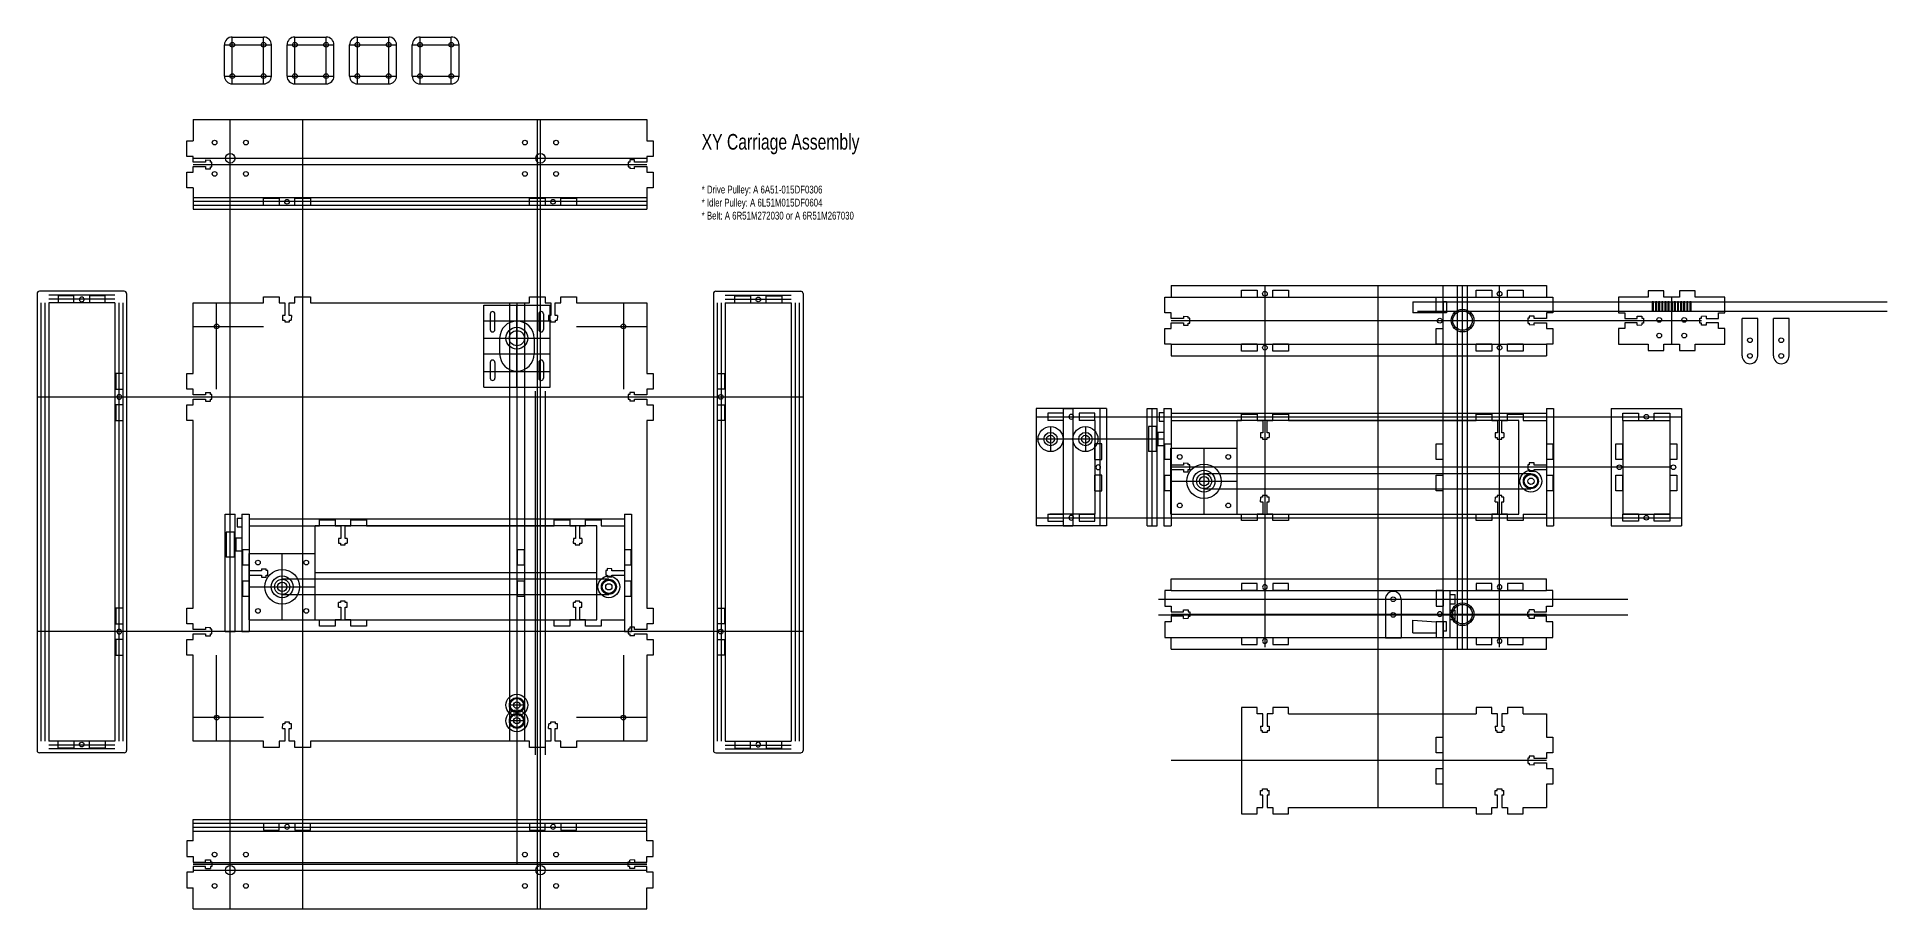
# Model space of a CAD drawing. Header units: millimetres. Extents: x -245 to 938, y -252 to 305.
import ezdxf

# ---------------------------------------------------------------- set-up
doc = ezdxf.new("R2010")
doc.units = ezdxf.units.MM
doc.layers.get('0').update_dxf_attribs({"linetype": 'CONTINUOUS', "lineweight": 0, "true_color": 0x000000})
for name, color, linetype, lineweight, true_color in [('Base Plate', 7, 'CONTINUOUS', 0, 0x000000), ('Covers', 7, 'CONTINUOUS', 0, 0x000000), ('Drawings', 5, 'CONTINUOUS', 0, 0x0000ff), ('Drawings - M5 Nut', 7, 'CONTINUOUS', 0, 0x000000), ('Notes', 7, 'CONTINUOUS', 0, 0x000000), ('Pulleys', 1, 'CONTINUOUS', 0, 0xff0000), ('Y Drawing', 6, 'CONTINUOUS', 0, 0xff00ff), ('Y Stage', 7, 'CONTINUOUS', 0, 0x000000), ('Y Travel', 3, 'CONTINUOUS', 0, 0x00ff00)]:
    doc.layers.add(name, color=color, linetype=linetype, lineweight=lineweight, true_color=true_color)
doc.styles.get("Standard").update_dxf_attribs({"font": 'txt', "width": 0.75})

# ---------------------------------------------------------------- blocks, each defined once
blk = doc.blocks.new('tgrips')
for p, q in [((-15, 0), (-15, 4)), ((-15, 4), (-5, 4)), ((-5, 4), (-5, 0)), ((-5, 0), (-1.4, 0)), ((-1.4, 0), (-1.4, -8)), ((1.4, 0), (5, 0)), ((1.4, -8), (1.4, 0)), ((5, 0), (5, 4)), ((5, 4), (15, 4)), ((15, 4), (15, 0)), ((-2.8, -8), (-2.8, -11)), ((-1.4, -8), (-2.8, -8)), ((-2.8, -11), (-1.5, -11)), ((-1.5, -11), (-1.5, -12)), ((2.8, -8), (1.4, -8)), ((1.5, -11), (2.7, -11)), ((1.5, -12), (1.5, -11)), ((2.8, -8), (2.7, -11)), ((-1.5, -12), (1.5, -12))]:
    blk.add_line(p, q)
blk = doc.blocks.new('tcutout')
for p, q in [((-15, 4.5), (-5, 4.5)), ((-15, 0), (-15, 4.5)), ((-15, 0), (-5, 0)), ((-5, 4.5), (-5, 0)), ((5, 4.5), (15, 4.5)), ((5, 0), (5, 4.5)), ((5, 0), (15, 0)), ((15, 4.5), (15, 0))]:
    blk.add_line(p, q)
blk.add_circle((0, 2.25), 1.5)
blk = doc.blocks.new('NEMA 17')
for centre in [(-15.495, 15.495), (15.495, 15.495), (-15.495, -15.495), (15.495, -15.495)]:
    blk.add_circle(centre, 1.5)
at = {"layer": 'Drawings'}
for p, q in [((-21.15, 21.15), (21.15, 21.15)), ((-21.15, -21.15), (-21.15, 21.15)), ((0, -21.15), (0, 21.15)), ((21.15, -21.15), (21.15, 21.15)), ((-21.15, 0), (21.15, 0)), ((-21.15, -21.15), (21.15, -21.15))]:
    blk.add_line(p, q, dxfattribs=at)
for radius in [11, 3]:
    blk.add_circle((0, 0), radius, dxfattribs=at)

msp = doc.modelspace()

# ---------------------------------------------------------------- linework, layer by layer
for p, q in [((787.6, 135.7), (787.6, 129.7)), ((788.4, 135.7), (787.6, 135.7)), ((788.4, 129.7), (788.4, 135.7)), ((789.6, 135.7), (789.6, 129.7)), ((790.4, 135.7), (789.6, 135.7)), ((790.4, 129.7), (790.4, 135.7)), ((791.6, 135.7), (791.6, 129.7)), ((792.4, 135.7), (791.6, 135.7)), ((792.4, 129.7), (792.4, 135.7)), ((794.4, 135.7), (793.6, 135.7)), ((793.6, 135.7), (793.6, 129.7)), ((794.4, 129.7), (794.4, 135.7)), ((795.6, 135.7), (795.6, 129.7)), ((796.4, 135.7), (795.6, 135.7)), ((796.4, 129.7), (796.4, 135.7)), ((797.6, 135.7), (797.6, 129.7)), ((798.4, 135.7), (797.6, 135.7)), ((798.4, 129.7), (798.4, 135.7)), ((799.6, 135.7), (799.6, 129.7)), ((800.4, 135.7), (799.6, 135.7)), ((800.4, 129.7), (800.4, 135.7)), ((802.4, 135.7), (801.6, 135.7)), ((801.6, 135.7), (801.6, 129.7)), ((802.4, 129.7), (802.4, 135.7)), ((803.6, 135.7), (803.6, 129.7)), ((804.4, 135.7), (803.6, 135.7)), ((804.4, 129.7), (804.4, 135.7)), ((805.6, 135.7), (805.6, 129.7)), ((806.4, 135.7), (805.6, 135.7)), ((806.4, 129.7), (806.4, 135.7)), ((807.6, 135.7), (807.6, 129.7)), ((808.4, 135.7), (807.6, 135.7)), ((808.4, 129.7), (808.4, 135.7)), ((809.6, 135.7), (809.6, 129.7)), ((810.4, 135.7), (809.6, 135.7)), ((810.4, 129.7), (810.4, 135.7)), ((811.6, 135.7), (811.6, 129.7)), ((812.4, 135.7), (811.6, 135.7)), ((812.4, 129.7), (812.4, 135.7)), ((787.6, 129.7), (788.4, 129.7)), ((789.6, 129.7), (790.4, 129.7)), ((791.6, 129.7), (792.4, 129.7)), ((793.6, 129.7), (794.4, 129.7)), ((795.6, 129.7), (796.4, 129.7)), ((797.6, 129.7), (798.4, 129.7)), ((799.6, 129.7), (800.4, 129.7)), ((801.6, 129.7), (802.4, 129.7)), ((803.6, 129.7), (804.4, 129.7)), ((805.6, 129.7), (806.4, 129.7)), ((807.6, 129.7), (808.4, 129.7)), ((809.6, 129.7), (810.4, 129.7)), ((811.6, 129.7), (812.4, 129.7)), ((845, 101.2), (845, 125)), ((855, 125), (845, 125)), ((855, 101.2), (855, 125)), ((865, 101.2), (865, 125)), ((875, 125), (865, 125)), ((875, 101.2), (875, 125))]:
    msp.add_line(p, q)
for centre, radius in [((666.3, 123.8), 6.25), ((792, 124.2), 1.5), ((808, 124.2), 1.5), ((792, 114.2), 1.5), ((808, 114.2), 1.5), ((850, 111.2), 1.5), ((870, 111.2), 1.5), ((850, 101.2), 1.5), ((870, 101.2), 1.5)]:
    msp.add_circle(centre, radius)
for centre, radius, start, end in [((46.4, 128), 1.5, 0, 180), ((77.4, 128), 1.5, 0, 180), ((46.4, 118), 1.5, 180, 0), ((77.4, 118), 1.5, 180, 0), ((46.4, 97), 1.5, 0, 180), ((77.4, 97), 1.5, 0, 180), ((850, 101.2), 5, 180, 0), ((870, 101.2), 5, 180, 0), ((46.4, 87), 1.5, 180, 0), ((77.4, 87), 1.5, 180, 0)]:
    msp.add_arc(centre, radius, start, end)
at = {"layer": 'Base Plate'}
for p, q in [((-145, 252.3), (145, 252.3)), ((-145, 252.3), (-145, 238.6)), ((145, 252.3), (145, 238.6)), ((-145, 208.6), (-145, 195)), ((145, 208.6), (145, 195)), ((-145, 195), (145, 195)), ((-189, 142.5), (-243.3, 142.5)), ((189, 142.5), (243.3, 142.5)), ((-244.8, 141), (-244.8, -151)), ((-187.5, 141), (-187.5, -151)), ((-145, 135), (-100, 135)), ((-145, 90), (-145, 135)), ((-70, 135), (70, 135)), ((100, 135), (145, 135)), ((145, 135), (145, 90)), ((187.5, 141), (187.5, -151)), ((244.8, 141), (244.8, -151)), ((44.9, 128), (44.9, 118)), ((47.9, 118), (47.9, 128)), ((75.9, 128), (75.9, 118)), ((78.9, 128), (78.9, 118)), ((50.9, 112.5), (50.9, 102.5)), ((72.9, 112.5), (72.9, 102.5)), ((44.9, 97), (44.9, 87)), ((47.9, 97), (47.9, 87)), ((75.9, 97), (75.9, 87)), ((78.9, 97), (78.9, 87)), ((-145, -60), (-145, 60)), ((145, 60), (145, -60)), ((-145, -145), (-145, -90)), ((145, -90), (145, -145)), ((-189, -152.5), (-243.3, -152.5)), ((-100, -145), (-145, -145)), ((70, -145), (-70, -145)), ((145, -145), (100, -145)), ((189, -152.5), (243.3, -152.5)), ((-145, -195), (145, -195)), ((-145, -208.7), (-145, -195)), ((145, -208.7), (145, -195)), ((-145, -252.3), (-145, -238.7)), ((145, -252.3), (145, -238.7)), ((-145, -252.3), (145, -252.3))]:
    msp.add_line(p, q, dxfattribs=at)
for centre, radius in [((-131.3, 237.5), 1.5), ((-111.3, 237.5), 1.5), ((67, 237.5), 1.5), ((87, 237.5), 1.5), ((-121.3, 227.5), 3.06), ((77, 227.5), 3.06), ((-131.3, 217.5), 1.5), ((-111.3, 217.5), 1.5), ((67, 217.5), 1.5), ((87, 217.5), 1.5), ((-130, 120), 1.5), ((130, 120), 1.5), ((-130, -130), 1.5), ((130, -130), 1.5), ((-131.3, -217.5), 1.5), ((-121.3, -227.5), 3.06), ((-111.3, -217.5), 1.5), ((67, -217.5), 1.5), ((77, -227.5), 3.06), ((87, -217.5), 1.5), ((-131.3, -237.5), 1.5), ((-111.3, -237.5), 1.5), ((67, -237.5), 1.5), ((87, -237.5), 1.5)]:
    msp.add_circle(centre, radius, dxfattribs=at)
for centre, radius, start, end in [((-243.3, 141), 1.5, 90, 180), ((-189, 141), 1.5, 360, 90), ((189, 141), 1.5, 90, 180), ((243.3, 141), 1.5, 0, 90), ((61.9, 112.5), 11, 0, 180), ((61.9, 102.5), 11, 180, 0), ((-243.3, -151), 1.5, 180, 270), ((-189, -151), 1.5, 270, 360), ((189, -151), 1.5, 180, 270), ((243.3, -151), 1.5, 270, 0)]:
    msp.add_arc(centre, radius, start, end, dxfattribs=at)
at = {"layer": 'Covers'}
for p, q in [((-125, 280), (-125, 300)), ((-120, 305), (-100, 305)), ((-95, 280), (-95, 300)), ((-85, 280), (-85, 300)), ((-80, 305), (-60, 305)), ((-55, 280), (-55, 300)), ((-45, 280), (-45, 300)), ((-40, 305), (-20, 305)), ((-15, 280), (-15, 300)), ((-5, 280), (-5, 300)), ((0, 305), (20, 305)), ((25, 280), (25, 300)), ((-120, 275), (-100, 275)), ((-80, 275), (-60, 275)), ((-40, 275), (-20, 275)), ((0, 275), (20, 275))]:
    msp.add_line(p, q, dxfattribs=at)
for centre in [(-120, 300), (-100, 300), (-80, 300), (-60, 300), (-40, 300), (-20, 300), (0, 300), (20, 300), (-120, 280), (-100, 280), (-80, 280), (-60, 280), (-40, 280), (-20, 280), (0, 280), (20, 280)]:
    msp.add_circle(centre, 1.5, dxfattribs=at)
for centre, start, end in [((-120, 300), 90, 180), ((-100, 300), 0, 90), ((-80, 300), 90, 180), ((-60, 300), 0, 90), ((-40, 300), 90, 180), ((-20, 300), 0, 90), ((0, 300), 90, 180), ((20, 300), 0, 90), ((-120, 280), 180, 270), ((-100, 280), 270, 0), ((-80, 280), 180, 270), ((-60, 280), 270, 0), ((-40, 280), 180, 270), ((-20, 280), 270, 0), ((0, 280), 180, 270), ((20, 280), 270, 0)]:
    msp.add_arc(centre, 5, start, end, dxfattribs=at)
at = {"layer": 'Drawings'}
for p, q in [((-125, 300), (-95, 300)), ((-120, 275), (-120, 305)), ((-100, 275), (-100, 305)), ((-85, 300), (-55, 300)), ((-80, 275), (-80, 305)), ((-60, 275), (-60, 305)), ((-45, 300), (-15, 300)), ((-40, 275), (-40, 305)), ((-20, 275), (-20, 305)), ((-5, 300), (25, 300)), ((0, 275), (0, 305)), ((20, 275), (20, 305)), ((-125, 280), (-95, 280)), ((-85, 280), (-55, 280)), ((-45, 280), (-15, 280)), ((-5, 280), (25, 280)), ((-75, -252.3), (-75, 252.3)), ((75, -252.3), (75, 252.3)), ((-145, 227.5), (145, 227.5)), ((-145, 223.6), (145, 223.6)), ((-145, 202.5), (145, 202.5)), ((-145, 200), (145, 200)), ((-145, 197.5), (145, 197.5)), ((540, 146.2), (540, -85)), ((654, -187.5), (654, 146.2)), ((690, -85), (690, 146.2)), ((-242.3, 135), (-242.3, -145)), ((-239.8, 135), (-239.8, -145)), ((-195, 140), (-237.3, 140)), ((-195, 137.5), (-237.3, 137.5)), ((-195, 135), (-237.3, 135)), ((-237.3, 135), (-237.3, -145)), ((-195, 135), (-195, -145)), ((-192.5, 135), (-192.5, -145)), ((-190, 135), (-190, -145)), ((-130, 80), (-130, 135)), ((40.8, 133.6), (83.1, 133.6)), ((40.8, 91.3), (40.8, 133.6)), ((57.1, 135), (57.1, -145)), ((61.9, 135), (61.9, -223.7)), ((61.9, 91.3), (61.9, 133.6)), ((66.7, 135), (66.7, -145)), ((83.1, 91.3), (83.1, 133.6)), ((130, 135), (130, 80)), ((190, 135), (190, -145)), ((192.5, 135), (192.5, -145)), ((195, 140), (237.3, 140)), ((195, 137.5), (237.3, 137.5)), ((195, 135), (237.3, 135)), ((195, 135), (195, -145)), ((237.3, 135), (237.3, -145)), ((239.8, 135), (239.8, -145)), ((242.3, 135), (242.3, -145)), ((480, 138.7), (720, 138.7)), ((637.6, 135.7), (937.6, 135.7)), ((800, 108.7), (800, 138.7)), ((-145, 120), (-100, 120)), ((40.8, 123.6), (83.1, 123.6)), ((40.8, 81.3), (40.8, 123.6)), ((61.9, 81.3), (61.9, 123.6)), ((83.1, 81.3), (83.1, 123.6)), ((100, 120), (145, 120)), ((819, 123.7), (480, 123.7)), ((637.6, 129.7), (937.6, 129.7)), ((40.8, 112.5), (83.1, 112.5)), ((57.1, 112.5), (66.7, 112.5)), ((480, 108.7), (720, 108.7)), ((40.8, 102.5), (83.1, 102.5)), ((40.8, 91.3), (83.1, 91.3)), ((-244.8, 75), (244.8, 75)), ((40.8, 81.3), (83.1, 81.3)), ((393.8, 62.3), (806.2, 62.3)), ((431.2, 60), (431.2, 0)), ((472.5, 65), (475.5, 65)), ((472.5, 65), (472.5, 59.5)), ((472.5, 59.5), (475.5, 59.5)), ((475.5, 67.5), (475.5, -7.5)), ((475.5, 67.5), (480, 67.5)), ((480, 67.5), (480, -7.5)), ((480, 64.5), (720, 64.5)), ((720, 67.5), (720, -7.5)), ((720, 67.5), (724.5, 67.5)), ((720, 64.5), (720, 60)), ((724.5, 67.5), (724.5, -7.5)), ((768.8, 60), (768.8, 0)), ((768.8, 60), (798.8, 60)), ((798.8, 60), (798.8, 0)), ((475.5, 48), (393.8, 48)), ((798.8, 30), (480, 30)), ((431.2, 0), (402.5, 0)), ((393.8, -2.3), (806.2, -2.3)), ((475.5, -7.5), (480, -7.5)), ((720, -7.5), (724.5, -7.5)), ((768.8, 0), (798.8, 0)), ((472, -54.3), (772, -54.3)), ((480, -48.8), (720, -48.8)), ((617, -54.3), (617, -78.9)), ((627, -54.3), (627, -78.9)), ((654, -78.8), (654, -48.8)), ((658.5, -78.8), (658.5, -48.8)), ((658.5, -51.3), (661.5, -51.3)), ((658.5, -57.3), (658.5, -51.3)), ((658.5, -57.3), (661.5, -57.3)), ((661.5, -57.3), (661.5, -51.3)), ((472, -64.3), (772, -64.3)), ((658.5, -61.3), (661.5, -61.3)), ((658.5, -67.3), (658.5, -61.3)), ((658.5, -67.3), (661.5, -67.3)), ((661.5, -67.3), (661.5, -61.3)), ((244.8, -75), (-244.8, -75)), ((480, -78.8), (720, -78.8)), ((617, -78.9), (627, -78.9)), ((-130, -145), (-130, -90)), ((130, -90), (130, -145)), ((-100, -130), (-145, -130)), ((66.7, -122), (57.1, -122)), ((145, -130), (100, -130)), ((66.7, -132), (57.1, -132)), ((-195, -145), (-237.3, -145)), ((-195, -147.5), (-237.3, -147.5)), ((-195, -150), (-237.3, -150)), ((195, -145), (237.3, -145)), ((195, -147.5), (237.3, -147.5)), ((195, -150), (237.3, -150)), ((720, -157.5), (480, -157.5)), ((-145, -197.5), (145, -197.5)), ((-145, -200), (145, -200)), ((-145, -202.5), (145, -202.5)), ((-145, -222.5), (145, -222.5)), ((-145, -223.7), (145, -223.7)), ((-145, -227.5), (145, -227.5))]:
    msp.add_line(p, q, dxfattribs=at)
for centre, radius in [((403, 48), 8), ((403, 48), 4.25), ((425.3, 48), 8), ((425.3, 48), 4.25), ((710, 21.1), 4.25), ((622, -54.3), 1.5), ((622, -54.3), 1.5), ((622, -64.3), 1.5), ((622, -64.3), 1.5), ((61.9, -122), 4.25), ((61.9, -132), 4.25)]:
    msp.add_circle(centre, radius, dxfattribs=at)
msp.add_arc((622, -54.3), 5, 360, 180, dxfattribs=at)
at = {"layer": 'Drawings - M5 Nut'}
for p, q in [((470.5, 56), (465.5, 56)), ((465.5, 56), (465.5, 40)), ((470.5, 56), (470.5, 40)), ((470.5, 52.3), (470.5, 43.8)), ((470.5, 52.3), (471.5, 52.3)), ((475.5, 52.3), (471.5, 52.3)), ((471.5, 52.3), (471.5, 43.8)), ((475.5, 52.3), (475.5, 43.8)), ((470.5, 40), (465.5, 40)), ((471.5, 43.8), (470.5, 43.8)), ((475.5, 43.8), (471.5, 43.8))]:
    msp.add_line(p, q, dxfattribs=at)
at = {"layer": 'Pulleys'}
for centre, radius in [((61.9, 112.5), 7), ((61.9, 112.5), 4.8), ((501.1, 21.1), 7), ((501.1, 21.1), 4.8), ((710, 21.1), 7), ((710, 21.1), 4.8), ((61.9, -122), 7), ((61.9, -122), 4.8), ((61.9, -132), 7), ((61.9, -132), 4.8)]:
    msp.add_circle(centre, radius, dxfattribs=at)
at = {"layer": 'Y Drawing'}
for p, q in [((73.8, -153.8), (73.8, 78.7)), ((77, -153.8), (77, 78.7)), ((80.2, -153.8), (80.2, 78.7)), ((476, 35), (476, 45)), ((476, 15), (476, 25)), ((130.7, 0), (130.7, -75)), ((130.7, 0), (135.2, 0)), ((135.2, 0), (135.2, -75)), ((-124.5, -75), (-124.5, 0)), ((-124.5, 0), (-118.1, 0)), ((-118.8, -11.5), (-123.8, -11.5)), ((-123.8, -11.5), (-123.8, -27.5)), ((-121.3, -75), (-121.3, 0)), ((-118.8, -11.5), (-118.8, -27.5)), ((-118.1, -75), (-118.1, 0)), ((-116.8, -2.5), (-113.8, -2.5)), ((-116.8, -2.5), (-116.8, -8)), ((-116.8, -8), (-113.8, -8)), ((-113.8, 0), (-113.8, -75)), ((-113.8, 0), (-109.3, 0)), ((-109.3, 0), (-109.3, -75)), ((-109.3, -3), (130.7, -3)), ((-109.3, -7.5), (-64.3, -7.5)), ((-109.3, -7.5), (-109.3, -22.5)), ((-67, -67.5), (-67, -7.5)), ((113, -7.5), (-67, -7.5)), ((-64.3, -7.5), (-64.3, -3.5)), ((-64.3, -3.5), (-54.3, -3.5)), ((-54.3, -3.5), (-54.3, -7.5)), ((-54.3, -7.5), (-50.7, -7.5)), ((-50.7, -7.5), (-50.7, -15.5)), ((-47.9, -7.5), (-44.3, -7.5)), ((-47.9, -15.5), (-47.9, -7.5)), ((-44.3, -7.5), (-44.3, -3.5)), ((-44.3, -3.5), (-34.3, -3.5)), ((-34.3, -3.5), (-34.3, -7.5)), ((-34.3, -7.5), (85.7, -7.5)), ((85.7, -7.5), (85.7, -3.5)), ((85.7, -3.5), (95.7, -3.5)), ((95.7, -3.5), (95.7, -7.5)), ((95.7, -7.5), (99.3, -7.5)), ((99.3, -7.5), (99.3, -15.5)), ((102.1, -7.5), (105.7, -7.5)), ((102.1, -15.5), (102.1, -7.5)), ((105.7, -7.5), (105.7, -3.5)), ((105.7, -3.5), (115.7, -3.5)), ((113, -67.5), (113, -7.5)), ((115.7, -3.5), (115.7, -7.5)), ((115.7, -7.5), (130.7, -7.5)), ((130.7, -3), (130.7, -7.5)), ((130.7, -7.5), (130.7, -22.5)), ((-118.8, -15.2), (-118.8, -23.7)), ((-118.8, -15.2), (-117.8, -15.2)), ((-113.8, -15.2), (-117.8, -15.2)), ((-117.8, -15.2), (-117.8, -23.7)), ((-113.8, -15.2), (-113.8, -23.7)), ((-113.3, -22.5), (-109.3, -22.5)), ((-113.3, -32.5), (-113.3, -22.5)), ((-113.3, -32.5), (-113.3, -22.5)), ((-52, -15.5), (-52.1, -18.5)), ((-52.1, -18.5), (-50.8, -18.5)), ((-50.7, -15.5), (-52, -15.5)), ((-50.8, -18.5), (-50.8, -19.5)), ((-50.8, -19.5), (-47.8, -19.5)), ((-46.5, -15.5), (-47.9, -15.5)), ((-47.8, -18.5), (-46.6, -18.5)), ((-47.8, -19.5), (-47.8, -18.5)), ((-46.5, -15.5), (-46.6, -18.5)), ((62.2, -32.5), (62.2, -22.5)), ((62.2, -22.5), (66.7, -22.5)), ((66.7, -32.5), (66.7, -22.5)), ((98, -15.5), (97.9, -18.5)), ((97.9, -18.5), (99.2, -18.5)), ((99.3, -15.5), (98, -15.5)), ((99.2, -18.5), (99.2, -19.5)), ((99.2, -19.5), (102.2, -19.5)), ((103.5, -15.5), (102.1, -15.5)), ((102.2, -18.5), (103.4, -18.5)), ((102.2, -19.5), (102.2, -18.5)), ((103.5, -15.5), (103.4, -18.5)), ((130.7, -22.5), (134.7, -22.5)), ((134.7, -22.5), (134.7, -32.5)), ((-118.8, -27.5), (-123.8, -27.5)), ((-117.8, -23.7), (-118.8, -23.7)), ((-113.8, -23.7), (-117.8, -23.7)), ((-109.3, -32.5), (-113.3, -32.5)), ((-109.3, -25.2), (-67, -25.2)), ((-109.3, -67.5), (-109.3, -25.2)), ((-109.3, -36.1), (-109.3, -32.5)), ((-101.3, -34.8), (-98.3, -34.8)), ((-101.3, -34.8), (-101.3, -36.1)), ((-98.3, -36), (-98.3, -34.8)), ((-88.1, -67.5), (-88.1, -25.2)), ((-67, -67.5), (-67, -25.2)), ((66.7, -32.5), (62.2, -32.5)), ((122.7, -34.8), (119.7, -34.7)), ((119.7, -34.7), (119.7, -36)), ((122.7, -36.1), (122.7, -34.8)), ((130.7, -32.5), (130.7, -36.1)), ((134.7, -32.5), (130.7, -32.5)), ((-113.3, -42.5), (-109.3, -42.5)), ((-113.3, -52.5), (-113.3, -42.5)), ((-113.3, -52.5), (-113.3, -42.5)), ((-101.3, -36.1), (-109.3, -36.1)), ((-109.3, -42.5), (-109.3, -38.9)), ((-109.3, -38.9), (-101.3, -38.9)), ((-109.3, -46.4), (-67, -46.4)), ((-101.3, -38.9), (-101.3, -40.2)), ((-101.3, -40.2), (-98.3, -40.3)), ((-97.3, -36), (-98.3, -36)), ((-98.3, -40.3), (-98.3, -39)), ((-98.3, -39), (-97.3, -39)), ((-97.3, -39), (-97.3, -36)), ((120.7, -41.6), (-88.1, -41.6)), ((113, -37.5), (-67, -37.5)), ((62.2, -52.5), (62.2, -42.5)), ((62.2, -42.5), (66.7, -42.5)), ((66.7, -52.5), (66.7, -42.5)), ((118.7, -36), (118.7, -39)), ((119.7, -36), (118.7, -36)), ((118.7, -39), (119.7, -39)), ((119.7, -39), (119.7, -40.2)), ((122.7, -40.2), (119.7, -40.2)), ((130.7, -36.1), (122.7, -36.1)), ((122.7, -38.9), (130.7, -38.9)), ((122.7, -40.2), (122.7, -38.9)), ((130.7, -38.9), (130.7, -42.5)), ((130.7, -42.5), (134.7, -42.5)), ((134.7, -42.5), (134.7, -52.5)), ((-109.3, -52.5), (-113.3, -52.5)), ((-109.3, -67.5), (-109.3, -52.5)), ((-88.1, -51.2), (120.7, -51.2)), ((-52, -59.5), (-52, -56.5)), ((-50.8, -56.5), (-52, -56.5)), ((-47.8, -55.5), (-50.8, -55.5)), ((-50.8, -55.5), (-50.8, -56.5)), ((-47.8, -56.5), (-47.8, -55.5)), ((-46.5, -56.5), (-47.8, -56.5)), ((-46.5, -59.5), (-46.5, -56.5)), ((66.7, -52.5), (62.2, -52.5)), ((98, -59.5), (98, -56.5)), ((99.2, -56.5), (98, -56.5)), ((102.2, -55.5), (99.2, -55.5)), ((99.2, -55.5), (99.2, -56.5)), ((102.2, -56.5), (102.2, -55.5)), ((103.5, -56.5), (102.2, -56.5)), ((103.5, -59.5), (103.5, -56.5)), ((134.7, -52.5), (130.7, -52.5)), ((130.7, -52.5), (130.7, -67.5)), ((-109.3, -67.5), (-67, -67.5)), ((-109.3, -67.5), (-64.3, -67.5)), ((-67, -67.5), (113, -67.5)), ((-64.3, -71.5), (-64.3, -67.5)), ((-50.7, -67.5), (-54.3, -67.5)), ((-54.3, -67.5), (-54.3, -71.5)), ((-52, -59.5), (-50.7, -59.5)), ((-50.7, -59.5), (-50.7, -67.5)), ((-47.9, -67.5), (-47.9, -59.5)), ((-47.9, -59.5), (-46.5, -59.5)), ((-44.3, -67.5), (-47.9, -67.5)), ((-44.3, -71.5), (-44.3, -67.5)), ((-34.3, -67.5), (-34.3, -71.5)), ((-34.3, -67.5), (85.7, -67.5)), ((85.7, -71.5), (85.7, -67.5)), ((99.3, -67.5), (95.7, -67.5)), ((95.7, -67.5), (95.7, -71.5)), ((98, -59.5), (99.3, -59.5)), ((99.3, -59.5), (99.3, -67.5)), ((102.1, -67.5), (102.1, -59.5)), ((102.1, -59.5), (103.5, -59.5)), ((105.7, -67.5), (102.1, -67.5)), ((105.7, -71.5), (105.7, -67.5)), ((115.7, -67.5), (115.7, -71.5)), ((115.7, -67.5), (130.7, -67.5)), ((-124.5, -75), (-118.1, -75)), ((-113.8, -75), (-109.3, -75)), ((-54.3, -71.5), (-64.3, -71.5)), ((-34.3, -71.5), (-44.3, -71.5)), ((95.7, -71.5), (85.7, -71.5)), ((115.7, -71.5), (105.7, -71.5)), ((130.7, -75), (135.2, -75))]:
    msp.add_line(p, q, dxfattribs=at)
for centre, radius in [((-103.6, -30.9), 1.5), ((-88.1, -46.4), 11), ((-72.7, -30.9), 1.5), ((-88.1, -46.4), 7), ((-88.1, -46.4), 4.8), ((-88.1, -46.4), 3), ((-88.1, -46.4), 3), ((120.7, -46.4), 7), ((120.7, -46.4), 4.8), ((120.7, -46.4), 4.25), ((120.7, -46.4), 2), ((-103.6, -61.8), 1.5), ((-72.7, -61.8), 1.5)]:
    msp.add_circle(centre, radius, dxfattribs=at)
at = {"layer": 'Y Stage'}
for p, q in [((480, 146.2), (720, 146.2)), ((480, 146.2), (480, 138.7)), ((720, 146.2), (720, 138.7)), ((785, 142.8), (785, 138.7)), ((795, 142.8), (785, 142.8)), ((795, 138.7), (795, 142.8)), ((805, 142.8), (805, 138.7)), ((815, 142.8), (805, 142.8)), ((815, 138.7), (815, 142.8)), ((634.5, 135.7), (649.5, 135.7)), ((634.5, 135.7), (634.5, 128.8)), ((654, 135.7), (654, 128.8)), ((656, 135.7), (654, 135.7)), ((656, 135.7), (656, 128.8)), ((785, 138.7), (770, 138.7)), ((805, 138.7), (795, 138.7)), ((830, 138.7), (815, 138.7)), ((656, 128.8), (634.5, 128.8)), ((480, 108.7), (480, 101.2)), ((720, 108.7), (720, 101.2)), ((770, 108.7), (785, 108.7)), ((785, 108.7), (785, 104.7)), ((795, 108.7), (805, 108.7)), ((795, 104.7), (795, 108.7)), ((805, 108.7), (805, 104.7)), ((815, 104.7), (815, 108.7)), ((815, 108.7), (830, 108.7)), ((480, 101.2), (720, 101.2)), ((785, 104.7), (795, 104.7)), ((805, 104.7), (815, 104.7)), ((393.8, 67.5), (393.8, -7.5)), ((438.8, 67.5), (393.8, 67.5)), ((438.8, 67.5), (438.8, -7.5)), ((480, 60), (525, 60)), ((480, 60), (480, 45)), ((555, 60), (675, 60)), ((705, 60), (720, 60)), ((720, 60), (720, 45)), ((761.2, 67.5), (761.2, -7.5)), ((761.2, 67.5), (806.2, 67.5)), ((806.2, 67.5), (806.2, -7.5)), ((649.5, 35), (649.5, 45)), ((649.5, 45), (654, 45)), ((654, 35), (654, 45)), ((654, 35), (649.5, 35)), ((649.5, 15), (649.5, 25)), ((649.5, 25), (654, 25)), ((654, 15), (654, 25)), ((480, 0), (480, 15)), ((654, 15), (649.5, 15)), ((720, 15), (720, 0)), ((705, 0), (720, 0)), ((438.8, -7.5), (393.8, -7.5)), ((480, 0), (525, 0)), ((555, 0), (675, 0)), ((761.2, -7.5), (806.2, -7.5)), ((480, -41.2), (720, -41.2)), ((480, -48.8), (480, -41.2)), ((720, -48.8), (720, -41.2)), ((634.5, -75.8), (634.5, -67.7)), ((634.5, -67.7), (649.5, -68.8)), ((654, -74.8), (654, -68.8)), ((656, -68.8), (654, -68.8)), ((656, -74.8), (656, -68.8)), ((480, -86.3), (480, -78.8)), ((634.5, -75.8), (649.5, -75.8)), ((656, -74.8), (654, -74.8)), ((720, -86.3), (720, -78.8)), ((480, -86.3), (720, -86.3)), ((525, -127.5), (525, -187.5)), ((555, -127.5), (675, -127.5)), ((705, -127.5), (720, -127.5)), ((720, -127.5), (720, -142.5)), ((649.5, -152.5), (649.5, -142.5)), ((649.5, -142.5), (654, -142.5)), ((654, -152.5), (649.5, -152.5)), ((654, -152.5), (654, -142.5)), ((649.5, -172.5), (649.5, -162.5)), ((649.5, -162.5), (654, -162.5)), ((654, -172.5), (654, -162.5)), ((654, -172.5), (649.5, -172.5)), ((720, -172.5), (720, -187.5)), ((555, -187.5), (675, -187.5)), ((705, -187.5), (720, -187.5))]:
    msp.add_line(p, q, dxfattribs=at)
for centre, radius in [((403, 48), 2.5), ((425.3, 48), 2.5), ((501.1, 21.1), 3), ((710, 21.1), 2), ((666.3, -63.9), 6.25), ((61.9, -122), 2), ((61.9, -132), 2)]:
    msp.add_circle(centre, radius, dxfattribs=at)
at = {"layer": 'Y Travel'}
for p, q in [((-121.3, -252.3), (-121.3, 252.3)), ((77, -252.3), (77, 252.3)), ((612.3, -187.5), (612.3, 146.2)), ((663.1, -86.3), (663.1, 146.2)), ((666.3, -86.3), (666.3, 146.2)), ((669.5, -86.3), (669.5, 146.2)), ((480, 123.8), (720, 123.8)), ((411, 67.5), (411, -7.5)), ((411, 67.5), (417.3, 67.5)), ((417.3, 67.5), (417.3, -7.5)), ((434.5, 67.5), (434.5, -7.5)), ((464.8, -7.5), (464.8, 67.5)), ((464.8, 67.5), (471.2, 67.5)), ((468, -7.5), (468, 67.5)), ((471.2, -7.5), (471.2, 67.5)), ((522.3, 0), (522.3, 60)), ((702.3, 60), (522.3, 60)), ((702.3, 0), (702.3, 60)), ((403, 56), (403, 40)), ((425.3, 56), (425.3, 39.8)), ((710, 25.9), (501.1, 25.9)), ((702.3, 30), (522.3, 30)), ((501.1, 16.3), (710, 16.3)), ((522.3, 0), (702.3, 0)), ((411, -7.5), (417.3, -7.5)), ((464.8, -7.5), (471.2, -7.5)), ((480, -63.9), (720, -63.9))]:
    msp.add_line(p, q, dxfattribs=at)
for centre in [(666.3, 123.8), (666.3, -63.9)]:
    msp.add_circle(centre, 7.28, dxfattribs=at)

# ---------------------------------------------------------------- block references
at = {"layer": 'Base Plate'}
for name, p, rotation in [('tgrips', (-145, 223.6), 90), ('tgrips', (145, 223.6), -90), ('tgrips', (-145, 75), 90), ('tgrips', (145, 75), 270), ('tcutout', (190, 75), 270), ('tgrips', (-145, -75), 90), ('tgrips', (145, -75), 270), ('tcutout', (190, -75), 270), ('tgrips', (-85, -145), 180), ('tgrips', (85, -145), 180), ('tcutout', (-216.2, -145), 180)]:
    msp.add_blockref(name, p, dxfattribs=dict(at, rotation=rotation))
for name, p in [('tcutout', (-85, 197.5)), ('tcutout', (85, 197.5)), ('tgrips', (-85, 135)), ('tgrips', (85, 135)), ('tcutout', (216.2, 135))]:
    msp.add_blockref(name, p, dxfattribs=at)
at = {"layer": 'Base Plate', "yscale": -1}
for name, p, rotation in [('tcutout', (-216.2, 135), 180), ('tcutout', (-190, 75), 270), ('tcutout', (-190, -75), 270), ('tcutout', (-85, -197.5), 360), ('tcutout', (85, -197.5), 360), ('tgrips', (-145, -223.7), 270), ('tgrips', (145, -223.7), 90)]:
    msp.add_blockref(name, p, dxfattribs=dict(at, rotation=rotation))
msp.add_blockref('tcutout', (216.2, -145), dxfattribs=at)
at = {"layer": 'Y Stage'}
for name, p in [('tcutout', (540, 138.7)), ('tcutout', (690, 138.7)), ('tgrips', (540, 60)), ('tgrips', (690, 60)), ('tcutout', (783.8, 60)), ('NEMA 17', (501.1, 21.1))]:
    msp.add_blockref(name, p, dxfattribs=at)
for name, p, rotation in [('tgrips', (480, 123.7), 90), ('tcutout', (654, 123.7), 90), ('tgrips', (720, 123.7), -90), ('tcutout', (540, 108.7), -180), ('tcutout', (690, 108.7), -180), ('tgrips', (480, 30), 90), ('tgrips', (720, 30), -90), ('tcutout', (768.8, 30), 90), ('tcutout', (798.8, 30), -90), ('tgrips', (540, 0), -180), ('tgrips', (690, 0), -180), ('tcutout', (783.8, 0), 180), ('tgrips', (720, -157.5), -90)]:
    msp.add_blockref(name, p, dxfattribs=dict(at, rotation=rotation))
at = {"layer": 'Y Stage', "yscale": -1}
for name, p, rotation in [('tgrips', (770, 123.7), 270), ('tgrips', (830, 123.7), 89.99999999999999), ('tcutout', (416.2, 60), 180), ('tcutout', (431.2, 30), 89.99999999999999), ('tcutout', (416.2, 0), 360), ('tcutout', (540, -48.8), 180), ('tcutout', (690, -48.8), 180), ('tgrips', (480, -63.8), 270), ('tcutout', (654, -63.8), 270), ('tgrips', (720, -63.8), 90.00000000000001), ('tgrips', (540, -127.5), 180), ('tgrips', (690, -127.5), 180), ('tgrips', (540, -187.5), 360), ('tgrips', (690, -187.5), 360)]:
    msp.add_blockref(name, p, dxfattribs=dict(at, rotation=rotation))
for p in [(540, -78.8), (690, -78.8)]:
    msp.add_blockref('tcutout', p, dxfattribs=at)

# ---------------------------------------------------------------- texts
at = {"layer": 'Notes', "width": 100}
for s, insert, char_height, attachment_point in [('XY\\~Carriage\\~Assembly', (180, 230), 10, 7), ('*\\~Drive\\~Pulley:\\~A\\~6A51-015DF0306\\P*\\~Idler\\~Pulley:\\~A\\~6L51M015DF0604\\P*\\~Belt:\\~A\\~6R51M272030\\~or\\~A\\~6R51M267030', (180, 210), 5, 1)]:
    msp.add_mtext(s, dxfattribs=dict(at, insert=insert, char_height=char_height, attachment_point=attachment_point))

doc.saveas('drawing.dxf')
